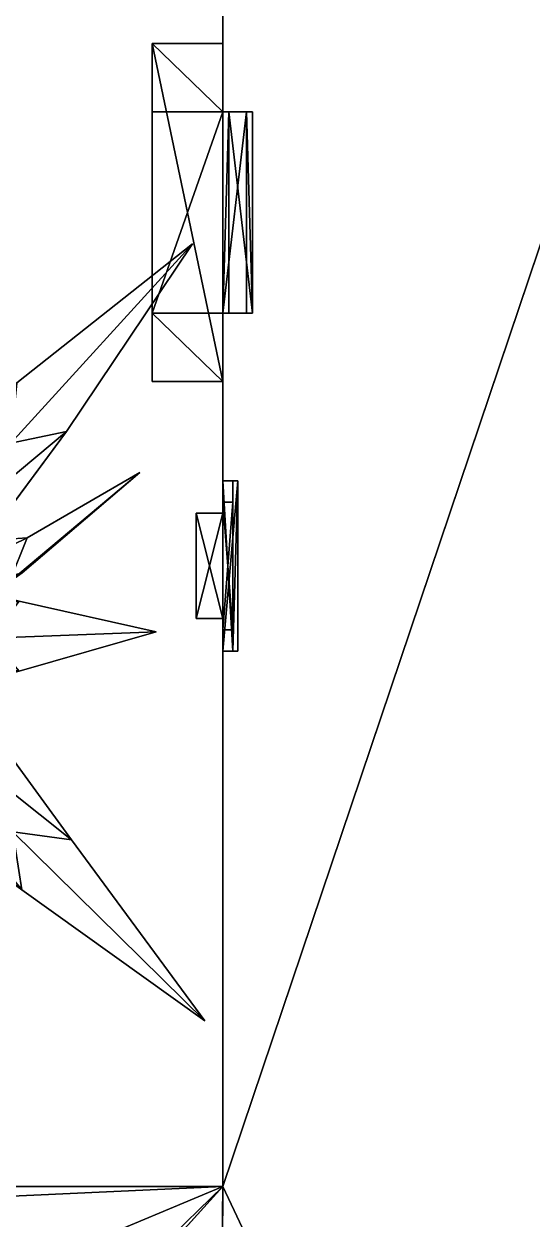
# Model space of a CAD drawing. Header units: metres. Extents: x -124 to 108, y 0 to 201.
# Drawn here: x 70.549 to 72.248, y 47.063 to 51.062 of the extents above; entities that cross this region are included whole.
import ezdxf

# ---------------------------------------------------------------- set-up
doc = ezdxf.new("R2010")
doc.units = ezdxf.units.M
doc.layers.get('0').update_dxf_attribs({"true_color": 0xff5454})

# ---------------------------------------------------------------- blocks, each defined once
blk = doc.blocks.new('window_iii')
for p, q in [((0, 1.1557), (0, 0.0603)), ((0, 1.1557, 0.0333), (0, 0.0603, 0.0333)), ((0, 1.1557), (0, 1.1557, 0.0333)), ((0.5699, 1.1557, 0.0333), (0, 1.1557, 0.0333)), ((0.5699, 1.1557), (0, 1.1557)), ((0.5699, 0.0603, 0.0333), (0.5699, 1.1557, 0.0333)), ((0.5699, 0.0603), (0.5699, 1.1557)), ((0.5699, 1.1557), (0.5699, 1.1557, 0.0333)), ((0.4986, 1.0844, 0.0333), (0.0713, 1.0844, 0.0333)), ((0.0713, 1.0844, 0.0333), (0.0713, 1.0844)), ((0.4986, 1.0844), (0.0713, 1.0844)), ((0.0713, 1.0844, 0.0333), (0.0713, 0.1316, 0.0333)), ((0.0713, 1.0844), (0.0713, 0.1316)), ((0.4986, 1.0844, 0.0333), (0.4986, 1.0844)), ((0.4986, 0.1316), (0.4986, 1.0844)), ((0.1086, 1.0471, -0.0889), (0.1086, 0.6453, -0.0889)), ((0.1086, 1.0471, -0.0889), (0.1086, 1.0471)), ((0.1086, 1.0471), (0.1086, 0.6453)), ((0.4613, 1.0471), (0.1086, 1.0471)), ((0.4613, 1.0471, -0.0889), (0.1086, 1.0471, -0.0889)), ((0.4613, 0.6453), (0.4613, 1.0471)), ((0.4613, 1.0471, -0.0889), (0.4613, 1.0471)), ((0.4613, 0.6453, -0.0889), (0.4613, 1.0471, -0.0889)), ((0.1086, 0.6453, -0.0889), (0.1086, 0.6453)), ((0.1086, 0.6453), (0.4613, 0.6453)), ((0.1086, 0.6453, -0.0889), (0.4613, 0.6453, -0.0889)), ((0.4613, 0.6453, -0.0889), (0.4613, 0.6453)), ((0.1086, 0.5707, -0.0889), (0.1086, 0.1689, -0.0889)), ((0.1086, 0.5707, -0.0889), (0.1086, 0.5707)), ((0.1086, 0.5707), (0.1086, 0.1689)), ((0.4613, 0.5707), (0.1086, 0.5707)), ((0.4613, 0.5707, -0.0889), (0.1086, 0.5707, -0.0889)), ((0.4613, 0.1689), (0.4613, 0.5707)), ((0.4613, 0.1689, -0.0889), (0.4613, 0.5707, -0.0889)), ((0.4613, 0.5707, -0.0889), (0.4613, 0.5707)), ((0.1086, 0.1689, -0.0889), (0.1086, 0.1689)), ((0.1086, 0.1689, -0.0889), (0.4613, 0.1689, -0.0889)), ((0.1086, 0.1689), (0.4613, 0.1689)), ((0.4613, 0.1689, -0.0889), (0.4613, 0.1689)), ((0.0713, 0.1316, 0.0333), (0.4986, 0.1316, 0.0333)), ((0.0713, 0.1316), (0.4986, 0.1316)), ((0.0713, 0.1316, 0.0333), (0.0713, 0.1316)), ((0.4986, 0.1316, 0.0333), (0.4986, 0.1316)), ((0, 0.0603), (0, 0)), ((0, 0.0603, 0.0333), (0, 0, 0.0508)), ((0, 0.0603, 0.0333), (0.5699, 0.0603, 0.0333)), ((0, 0.0603), (0.5699, 0.0603)), ((0.5699, 0.0603, 0.0333), (0.5699, 0, 0.0508)), ((0.5699, 0.0603), (0.5699, 0)), ((0, 0), (0, 0, 0.0508)), ((0, 0, 0.0508), (0.5699, 0, 0.0508)), ((0, 0), (0.5699, 0)), ((0.5699, 0), (0.5699, 0, 0.0508))]:
    blk.add_line(p, q)
at = {"color": 45, "true_color": 0xaa8f5f}
blk.add_line((0.4986, 0.1316, 0.0333), (0.4986, 1.0844, 0.0333), dxfattribs=at)
mesh = blk.add_polyface(dxfattribs=at)
corners = [(0, 0.0603, 0.0333), (0, 0), (0, 0, 0.0508), (0, 0.0603), (0, 1.1557, 0.0333), (0, 1.1557)]
mesh.append_faces([[corners[k] for k in face] for face in [(0, 1, 2), (3, 4, 5)]], dxfattribs={"vtx0": -1, "color": 45})
mesh.append_faces([[corners[k] for k in face] for face in [(1, 0, 3)]], dxfattribs={"vtx0": -1, "vtx1": -1, "color": 45})
mesh.append_faces([[corners[k] for k in face] for face in [(3, 0, 4)]], dxfattribs={"vtx0": -1, "vtx2": -1, "color": 45})
mesh = blk.add_polyface(dxfattribs=at)
corners = [(0, 0.0603, 0.0333), (0.0713, 0.1316, 0.0333), (0, 1.1557, 0.0333), (0.5699, 0.0603, 0.0333), (0.4986, 0.1316, 0.0333), (0.4986, 1.0844, 0.0333), (0.0713, 1.0844, 0.0333), (0.5699, 1.1557, 0.0333)]
mesh.append_faces([[corners[k] for k in face] for face in [(0, 1, 2), (1, 3, 4), (4, 3, 5), (2, 6, 7), (6, 2, 1), (7, 5, 3)]], dxfattribs={"vtx0": -1, "vtx1": -1, "color": 45})
mesh.append_faces([[corners[k] for k in face] for face in [(1, 0, 3), (7, 6, 5)]], dxfattribs={"vtx0": -1, "vtx2": -1, "color": 45})
mesh = blk.add_polyface(dxfattribs=at)
corners = [(0, 1.1557, 0.0333), (0.5699, 1.1557), (0, 1.1557), (0.5699, 1.1557, 0.0333)]
mesh.append_faces([[corners[k] for k in face] for face in [(0, 1, 2), (1, 0, 3)]], dxfattribs={"vtx0": -1, "color": 45})
mesh = blk.add_polyface(dxfattribs=at)
corners = [(0.5699, 0.0603), (0.5699, 0, 0.0508), (0.5699, 0), (0.5699, 0.0603, 0.0333), (0.5699, 1.1557), (0.5699, 1.1557, 0.0333)]
mesh.append_faces([[corners[k] for k in face] for face in [(0, 1, 2), (3, 4, 5)]], dxfattribs={"vtx0": -1, "color": 45})
mesh.append_faces([[corners[k] for k in face] for face in [(1, 0, 3)]], dxfattribs={"vtx0": -1, "vtx1": -1, "color": 45})
mesh.append_faces([[corners[k] for k in face] for face in [(3, 0, 4)]], dxfattribs={"vtx0": -1, "vtx2": -1, "color": 45})
mesh = blk.add_polyface(dxfattribs=at)
corners = [(0.4986, 1.0844, 0.0333), (0.0713, 1.0844), (0.4986, 1.0844), (0.0713, 1.0844, 0.0333)]
mesh.append_faces([[corners[k] for k in face] for face in [(0, 1, 2), (1, 0, 3)]], dxfattribs={"vtx0": -1, "color": 45})
at = {"color": 29, "true_color": 0x423123}
mesh = blk.add_polyface(dxfattribs=at)
corners = [(0.0713, 0.1316), (0.1086, 0.1689), (0.0713, 1.0844), (0.4986, 0.1316), (0.4613, 0.1689), (0.4613, 0.5707), (0.4613, 0.6453), (0.4613, 1.0471), (0.1086, 1.0471), (0.4986, 1.0844), (0.1086, 0.5707), (0.1086, 0.6453)]
mesh.append_faces([[corners[k] for k in face] for face in [(0, 1, 2), (1, 3, 4), (4, 3, 5), (6, 3, 7), (2, 8, 9), (8, 10, 11), (9, 7, 3), (5, 11, 10), (11, 5, 6)]], dxfattribs={"vtx0": -1, "vtx1": -1, "color": 29})
mesh.append_faces([[corners[k] for k in face] for face in [(5, 3, 6), (8, 2, 1)]], dxfattribs={"vtx0": -1, "vtx1": -1, "vtx2": -1, "color": 29})
mesh.append_faces([[corners[k] for k in face] for face in [(1, 0, 3), (8, 1, 10), (9, 8, 7)]], dxfattribs={"vtx0": -1, "vtx2": -1, "color": 29})
at = {"color": 45, "true_color": 0xaa8f5f}
mesh = blk.add_polyface(dxfattribs=at)
corners = [(0.0713, 1.0844), (0.0713, 0.1316, 0.0333), (0.0713, 0.1316), (0.0713, 1.0844, 0.0333)]
mesh.append_faces([[corners[k] for k in face] for face in [(0, 1, 2), (1, 0, 3)]], dxfattribs={"vtx0": -1, "color": 45})
mesh = blk.add_polyface(dxfattribs=at)
corners = [(0.4986, 1.0844, 0.0333), (0.4986, 0.1316), (0.4986, 0.1316, 0.0333), (0.4986, 1.0844)]
mesh.append_faces([[corners[k] for k in face] for face in [(0, 1, 2), (1, 0, 3)]], dxfattribs={"vtx0": -1, "color": 45})
at = {"color": 29, "true_color": 0x423123}
mesh = blk.add_polyface(dxfattribs=at)
corners = [(0.1086, 1.0471, -0.0889), (0.1086, 0.6453), (0.1086, 0.6453, -0.0889), (0.1086, 1.0471)]
mesh.append_faces([[corners[k] for k in face] for face in [(0, 1, 2), (1, 0, 3)]], dxfattribs={"vtx0": -1, "color": 29})
mesh = blk.add_polyface(dxfattribs=at)
corners = [(0.4613, 1.0471), (0.1086, 1.0471, -0.0889), (0.4613, 1.0471, -0.0889), (0.1086, 1.0471)]
mesh.append_faces([[corners[k] for k in face] for face in [(0, 1, 2), (1, 0, 3)]], dxfattribs={"vtx0": -1, "color": 29})
at = {"color": 28, "true_color": 0x130f0a}
mesh = blk.add_polyface(dxfattribs=at)
corners = [(0.4613, 0.6453, -0.0889), (0.1086, 1.0471, -0.0889), (0.1086, 0.6453, -0.0889), (0.4613, 1.0471, -0.0889)]
mesh.append_faces([[corners[k] for k in face] for face in [(0, 1, 2), (1, 0, 3)]], dxfattribs={"vtx0": -1, "color": 28})
at = {"color": 29, "true_color": 0x423123}
mesh = blk.add_polyface(dxfattribs=at)
corners = [(0.4613, 1.0471), (0.4613, 0.6453, -0.0889), (0.4613, 0.6453), (0.4613, 1.0471, -0.0889)]
mesh.append_faces([[corners[k] for k in face] for face in [(0, 1, 2), (1, 0, 3)]], dxfattribs={"vtx0": -1, "color": 29})
mesh = blk.add_polyface(dxfattribs=at)
corners = [(0.1086, 0.6453), (0.4613, 0.6453, -0.0889), (0.1086, 0.6453, -0.0889), (0.4613, 0.6453)]
mesh.append_faces([[corners[k] for k in face] for face in [(0, 1, 2), (1, 0, 3)]], dxfattribs={"vtx0": -1, "color": 29})
mesh = blk.add_polyface(dxfattribs=at)
corners = [(0.1086, 0.5707, -0.0889), (0.1086, 0.1689), (0.1086, 0.1689, -0.0889), (0.1086, 0.5707)]
mesh.append_faces([[corners[k] for k in face] for face in [(0, 1, 2), (1, 0, 3)]], dxfattribs={"vtx0": -1, "color": 29})
mesh = blk.add_polyface(dxfattribs=at)
corners = [(0.4613, 0.5707), (0.1086, 0.5707, -0.0889), (0.4613, 0.5707, -0.0889), (0.1086, 0.5707)]
mesh.append_faces([[corners[k] for k in face] for face in [(0, 1, 2), (1, 0, 3)]], dxfattribs={"vtx0": -1, "color": 29})
at = {"color": 28, "true_color": 0x130f0a}
mesh = blk.add_polyface(dxfattribs=at)
corners = [(0.4613, 0.1689, -0.0889), (0.1086, 0.5707, -0.0889), (0.1086, 0.1689, -0.0889), (0.4613, 0.5707, -0.0889)]
mesh.append_faces([[corners[k] for k in face] for face in [(0, 1, 2), (1, 0, 3)]], dxfattribs={"vtx0": -1, "color": 28})
at = {"color": 29, "true_color": 0x423123}
mesh = blk.add_polyface(dxfattribs=at)
corners = [(0.4613, 0.5707), (0.4613, 0.1689, -0.0889), (0.4613, 0.1689), (0.4613, 0.5707, -0.0889)]
mesh.append_faces([[corners[k] for k in face] for face in [(0, 1, 2), (1, 0, 3)]], dxfattribs={"vtx0": -1, "color": 29})
mesh = blk.add_polyface(dxfattribs=at)
corners = [(0.1086, 0.1689), (0.4613, 0.1689, -0.0889), (0.1086, 0.1689, -0.0889), (0.4613, 0.1689)]
mesh.append_faces([[corners[k] for k in face] for face in [(0, 1, 2), (1, 0, 3)]], dxfattribs={"vtx0": -1, "color": 29})
at = {"color": 45, "true_color": 0xaa8f5f}
mesh = blk.add_polyface(dxfattribs=at)
corners = [(0.0713, 0.1316, 0.0333), (0.4986, 0.1316), (0.0713, 0.1316), (0.4986, 0.1316, 0.0333)]
mesh.append_faces([[corners[k] for k in face] for face in [(0, 1, 2), (1, 0, 3)]], dxfattribs={"vtx0": -1, "color": 45})
mesh = blk.add_polyface(dxfattribs=at)
corners = [(0.5699, 0), (0, 0.0603), (0, 0), (0.5699, 0.0603)]
mesh.append_faces([[corners[k] for k in face] for face in [(0, 1, 2), (1, 0, 3)]], dxfattribs={"vtx0": -1, "color": 45})
mesh = blk.add_polyface(dxfattribs=at)
corners = [(0.5699, 0, 0.0508), (0, 0.0603, 0.0333), (0, 0, 0.0508), (0.5699, 0.0603, 0.0333)]
mesh.append_faces([[corners[k] for k in face] for face in [(0, 1, 2), (1, 0, 3)]], dxfattribs={"vtx0": -1, "color": 45})
mesh = blk.add_polyface(dxfattribs=at)
corners = [(0.5699, 0, 0.0508), (0, 0), (0.5699, 0), (0, 0, 0.0508)]
mesh.append_faces([[corners[k] for k in face] for face in [(0, 1, 2), (1, 0, 3)]], dxfattribs={"vtx0": -1, "color": 45})
blk = doc.blocks.new('Group_33')
for p, q in [((0.2357, 1.8293, 0.1238), (0, 1.5031)), ((0.2357, 1.8293, 0.1238), (0.4715, 1.5031)), ((0.2357, 1.8293, 0.1238), (0.2357, 0.9146, 0.1746)), ((0.1179, 0.7515, 0.1127), (0, 1.5031)), ((0.4715, 1.5031), (0.3536, 0.7515, 0.1127)), ((0.1179, 0.7515, 0.1127), (0.2357, 0.9146, 0.1746)), ((0.2357, 0.9146, 0.1746), (0.3536, 0.7515, 0.1127)), ((0.2357, 0.9146, 0.1746), (0.2357, 0)), ((0.2357, 0), (0.1179, 0.7515, 0.1127)), ((0.3536, 0.7515, 0.1127), (0.2357, 0))]:
    blk.add_line(p, q)
mesh = blk.add_polyface()
corners = [(0.1179, 0.7515, 0.1127), (0.2357, 1.8293, 0.1238), (0, 1.5031), (0.2357, 0.9146, 0.1746)]
mesh.append_faces([[corners[k] for k in face] for face in [(0, 1, 2), (1, 0, 3)]], dxfattribs={"vtx0": -1})
mesh = blk.add_polyface()
corners = [(0.3536, 0.7515, 0.1127), (0.2357, 1.8293, 0.1238), (0.2357, 0.9146, 0.1746), (0.4715, 1.5031)]
mesh.append_faces([[corners[k] for k in face] for face in [(0, 1, 2), (1, 0, 3)]], dxfattribs={"vtx0": -1})
mesh = blk.add_polyface()
corners = [(0.2357, 0.9146, 0.1746), (0.1179, 0.7515, 0.1127), (0.2357, 0)]
mesh.append_faces([[corners[k] for k in face] for face in [(0, 1, 2)]])
mesh = blk.add_polyface()
corners = [(0.3536, 0.7515, 0.1127), (0.2357, 0.9146, 0.1746), (0.2357, 0)]
mesh.append_faces([[corners[k] for k in face] for face in [(0, 1, 2)]])
blk = doc.blocks.new('Group_29')
for p, q in [((0.2357, 1.8293, 0.1238), (0, 1.5031)), ((0.2357, 1.8293, 0.1238), (0.4715, 1.5031)), ((0.2357, 1.8293, 0.1238), (0.2357, 0.9146, 0.1746)), ((0.1179, 0.7515, 0.1127), (0, 1.5031)), ((0.4715, 1.5031), (0.3536, 0.7515, 0.1127)), ((0.1179, 0.7515, 0.1127), (0.2357, 0.9146, 0.1746)), ((0.2357, 0.9146, 0.1746), (0.3536, 0.7515, 0.1127)), ((0.2357, 0.9146, 0.1746), (0.2357, 0)), ((0.2357, 0), (0.1179, 0.7515, 0.1127)), ((0.3536, 0.7515, 0.1127), (0.2357, 0))]:
    blk.add_line(p, q)
mesh = blk.add_polyface()
corners = [(0.1179, 0.7515, 0.1127), (0.2357, 1.8293, 0.1238), (0, 1.5031), (0.2357, 0.9146, 0.1746)]
mesh.append_faces([[corners[k] for k in face] for face in [(0, 1, 2), (1, 0, 3)]], dxfattribs={"vtx0": -1})
mesh = blk.add_polyface()
corners = [(0.3536, 0.7515, 0.1127), (0.2357, 1.8293, 0.1238), (0.2357, 0.9146, 0.1746), (0.4715, 1.5031)]
mesh.append_faces([[corners[k] for k in face] for face in [(0, 1, 2), (1, 0, 3)]], dxfattribs={"vtx0": -1})
mesh = blk.add_polyface()
corners = [(0.2357, 0.9146, 0.1746), (0.1179, 0.7515, 0.1127), (0.2357, 0)]
mesh.append_faces([[corners[k] for k in face] for face in [(0, 1, 2)]])
mesh = blk.add_polyface()
corners = [(0.3536, 0.7515, 0.1127), (0.2357, 0.9146, 0.1746), (0.2357, 0)]
mesh.append_faces([[corners[k] for k in face] for face in [(0, 1, 2)]])
blk = doc.blocks.new('Group_27')
for p, q in [((0.2357, 1.8293, 0.1238), (0, 1.5031)), ((0.2357, 1.8293, 0.1238), (0.4715, 1.5031)), ((0.2357, 1.8293, 0.1238), (0.2357, 0.9146, 0.1746)), ((0.1179, 0.7515, 0.1127), (0, 1.5031)), ((0.4715, 1.5031), (0.3536, 0.7515, 0.1127)), ((0.1179, 0.7515, 0.1127), (0.2357, 0.9146, 0.1746)), ((0.2357, 0.9146, 0.1746), (0.3536, 0.7515, 0.1127)), ((0.2357, 0.9146, 0.1746), (0.2357, 0)), ((0.2357, 0), (0.1179, 0.7515, 0.1127)), ((0.3536, 0.7515, 0.1127), (0.2357, 0))]:
    blk.add_line(p, q)
at = {"color": 79, "true_color": 0x353a1c}
mesh = blk.add_polyface(dxfattribs=at)
corners = [(0.1179, 0.7515, 0.1127), (0.2357, 1.8293, 0.1238), (0, 1.5031), (0.2357, 0.9146, 0.1746)]
mesh.append_faces([[corners[k] for k in face] for face in [(0, 1, 2), (1, 0, 3)]], dxfattribs={"vtx0": -1, "color": 79})
mesh = blk.add_polyface(dxfattribs=at)
corners = [(0.3536, 0.7515, 0.1127), (0.2357, 1.8293, 0.1238), (0.2357, 0.9146, 0.1746), (0.4715, 1.5031)]
mesh.append_faces([[corners[k] for k in face] for face in [(0, 1, 2), (1, 0, 3)]], dxfattribs={"vtx0": -1, "color": 79})
mesh = blk.add_polyface(dxfattribs=at)
corners = [(0.2357, 0.9146, 0.1746), (0.1179, 0.7515, 0.1127), (0.2357, 0)]
mesh.append_faces([[corners[k] for k in face] for face in [(0, 1, 2)]], dxfattribs={"color": 79})
mesh = blk.add_polyface(dxfattribs=at)
corners = [(0.3536, 0.7515, 0.1127), (0.2357, 0.9146, 0.1746), (0.2357, 0)]
mesh.append_faces([[corners[k] for k in face] for face in [(0, 1, 2)]], dxfattribs={"color": 79})
blk = doc.blocks.new('Group_25')
for p, q in [((0.2357, 1.8293, 0.1238), (0, 1.5031)), ((0.2357, 1.8293, 0.1238), (0.2357, 0.9146, 0.1746)), ((0.4715, 1.5031), (0.3536, 0.7515, 0.1127)), ((0.1179, 0.7515, 0.1127), (0.2357, 0.9146, 0.1746)), ((0.2357, 0.9146, 0.1746), (0.3536, 0.7515, 0.1127)), ((0.2357, 0.9146, 0.1746), (0.2357, 0)), ((0.2357, 0), (0.1179, 0.7515, 0.1127)), ((0.3536, 0.7515, 0.1127), (0.2357, 0))]:
    blk.add_line(p, q)
at = {"color": 79, "true_color": 0x353a1c}
for p, q in [((0.2357, 1.8293, 0.1238), (0.4715, 1.5031)), ((0.1179, 0.7515, 0.1127), (0, 1.5031))]:
    blk.add_line(p, q, dxfattribs=at)
mesh = blk.add_polyface(dxfattribs=at)
corners = [(0.1179, 0.7515, 0.1127), (0.2357, 1.8293, 0.1238), (0, 1.5031), (0.2357, 0.9146, 0.1746)]
mesh.append_faces([[corners[k] for k in face] for face in [(0, 1, 2), (1, 0, 3)]], dxfattribs={"vtx0": -1, "color": 79})
mesh = blk.add_polyface(dxfattribs=at)
corners = [(0.3536, 0.7515, 0.1127), (0.2357, 1.8293, 0.1238), (0.2357, 0.9146, 0.1746), (0.4715, 1.5031)]
mesh.append_faces([[corners[k] for k in face] for face in [(0, 1, 2), (1, 0, 3)]], dxfattribs={"vtx0": -1, "color": 79})
mesh = blk.add_polyface(dxfattribs=at)
corners = [(0.2357, 0.9146, 0.1746), (0.1179, 0.7515, 0.1127), (0.2357, 0)]
mesh.append_faces([[corners[k] for k in face] for face in [(0, 1, 2)]], dxfattribs={"color": 79})
mesh = blk.add_polyface(dxfattribs=at)
corners = [(0.3536, 0.7515, 0.1127), (0.2357, 0.9146, 0.1746), (0.2357, 0)]
mesh.append_faces([[corners[k] for k in face] for face in [(0, 1, 2)]], dxfattribs={"color": 79})
blk = doc.blocks.new('palm_i')
at = {"color": 79, "true_color": 0x353a1c, "extrusion": (0.153013, -0.062271, 0.98626), "rotation": 67.85534167899439}
blk.add_blockref('Group_29', (3.9939, -1.2109, 4.1547), dxfattribs=at)
at = {"color": 79, "true_color": 0x353a1c, "extrusion": (0.600355, -0.543788, 0.586403), "xscale": 0.6400000000000001, "yscale": 0.81, "zscale": 1.44, "rotation": 49.6206490569377}
blk.add_blockref('Group_33', (3.6232, 2.2249, 2.3732), dxfattribs=at)
at = {"extrusion": (0.089979, -0.08943, 0.99192), "yscale": 0.6257927862718817, "rotation": 45.17533940370944}
blk.add_blockref('Group_25', (3.2372, -0.4521, 4.0131), dxfattribs=at)
at = {"color": 79, "true_color": 0x353a1c, "extrusion": (0.02641, -0.06356, 0.997629), "rotation": 22.56354822795522}
blk.add_blockref('Group_27', (2.8792, -0.5051, 3.9679), dxfattribs=at)
blk = doc.blocks.new('dorTruncated')
at = {"color": 37, "true_color": 0x7b6641}
blk.add_line((0.2286, 2.3257), (0.2286, 2.5854, 0.0206), dxfattribs=at)
for p, q in [((0.2286, 2.5854, 0.0206), (0.9017, 2.5854, 0.0206)), ((0.2286, 2.5854, 0.0206), (0.2286, 2.5792, 0.0997)), ((0.2286, 2.3257, 0.0796), (0.2286, 2.5792, 0.0997)), ((0.2286, 2.5792, 0.0997), (0.9017, 2.5792, 0.0997)), ((0.9017, 2.5854, 0.0206), (0.9017, 2.3257)), ((0.9017, 2.5854, 0.0206), (0.9017, 2.5792, 0.0997)), ((0.9017, 2.5792, 0.0997), (0.9017, 2.3257, 0.0796)), ((0.2286, 2.3257), (0, 0)), ((0.2286, 2.3257, -0.2365), (0, 0, -0.2365)), ((0.2286, 2.3257), (0.9017, 2.3257)), ((0.2286, 2.3257), (0.2286, 2.3257, -0.2365)), ((0.9017, 2.3257, -0.2365), (0.2286, 2.3257, -0.2365)), ((0.2286, 2.3257), (0.2286, 2.3257, 0.0796)), ((0.9017, 2.3257, 0.0796), (0.2286, 2.3257, 0.0796)), ((1.1303, 0), (0.9017, 2.3257)), ((0.9017, 2.3257), (0.9017, 2.3257, -0.2365)), ((1.1303, 0, -0.2365), (0.9017, 2.3257, -0.2365)), ((0.9017, 2.3257), (0.9017, 2.3257, 0.0796)), ((0, 0), (1.1303, 0)), ((0, 0), (0, 0, -0.2365)), ((0, 0, -0.2365), (1.1303, 0, -0.2365)), ((1.1303, 0), (1.1303, 0, -0.2365))]:
    blk.add_line(p, q)
mesh = blk.add_polyface()
corners = [(0.9017, 2.5854, 0.0206), (0.2286, 2.3257), (0.2286, 2.5854, 0.0206), (0.9017, 2.3257)]
mesh.append_faces([[corners[k] for k in face] for face in [(0, 1, 2), (1, 0, 3)]], dxfattribs={"vtx0": -1})
mesh = blk.add_polyface(dxfattribs=at)
corners = [(0.2286, 2.3257, 0.0796), (0.2286, 2.5854, 0.0206), (0.2286, 2.3257), (0.2286, 2.5792, 0.0997)]
mesh.append_faces([[corners[k] for k in face] for face in [(0, 1, 2), (1, 0, 3)]], dxfattribs={"vtx0": -1, "color": 37})
mesh = blk.add_polyface(dxfattribs=at)
corners = [(0.2286, 2.5792, 0.0997), (0.9017, 2.5854, 0.0206), (0.2286, 2.5854, 0.0206), (0.9017, 2.5792, 0.0997)]
mesh.append_faces([[corners[k] for k in face] for face in [(0, 1, 2), (1, 0, 3)]], dxfattribs={"vtx0": -1, "color": 37})
mesh = blk.add_polyface(dxfattribs=at)
corners = [(0.9017, 2.3257, 0.0796), (0.2286, 2.5792, 0.0997), (0.2286, 2.3257, 0.0796), (0.9017, 2.5792, 0.0997)]
mesh.append_faces([[corners[k] for k in face] for face in [(0, 1, 2), (1, 0, 3)]], dxfattribs={"vtx0": -1, "color": 37})
mesh = blk.add_polyface(dxfattribs=at)
corners = [(0.9017, 2.5854, 0.0206), (0.9017, 2.3257, 0.0796), (0.9017, 2.3257), (0.9017, 2.5792, 0.0997)]
mesh.append_faces([[corners[k] for k in face] for face in [(0, 1, 2), (1, 0, 3)]], dxfattribs={"vtx0": -1, "color": 37})
at = {"color": 45, "true_color": 0x9b7d59}
mesh = blk.add_polyface(dxfattribs=at)
corners = [(0.2286, 2.3257, -0.2365), (0, 0), (0, 0, -0.2365), (0.2286, 2.3257)]
mesh.append_faces([[corners[k] for k in face] for face in [(0, 1, 2), (1, 0, 3)]], dxfattribs={"vtx0": -1, "color": 45})
at = {"color": 18, "true_color": 0x000000}
mesh = blk.add_polyface(dxfattribs=at)
corners = [(1.1303, 0, -0.2365), (0.2286, 2.3257, -0.2365), (0, 0, -0.2365), (0.9017, 2.3257, -0.2365)]
mesh.append_faces([[corners[k] for k in face] for face in [(0, 1, 2), (1, 0, 3)]], dxfattribs={"vtx0": -1, "color": 18})
at = {"color": 37, "true_color": 0x7b6641}
mesh = blk.add_polyface(dxfattribs=at)
corners = [(0.9017, 2.3257), (0.2286, 2.3257, -0.2365), (0.9017, 2.3257, -0.2365), (0.2286, 2.3257)]
mesh.append_faces([[corners[k] for k in face] for face in [(0, 1, 2), (1, 0, 3)]], dxfattribs={"vtx0": -1, "color": 37})
mesh = blk.add_polyface(dxfattribs=at)
corners = [(0.9017, 2.3257, 0.0796), (0.2286, 2.3257), (0.9017, 2.3257), (0.2286, 2.3257, 0.0796)]
mesh.append_faces([[corners[k] for k in face] for face in [(0, 1, 2), (1, 0, 3)]], dxfattribs={"vtx0": -1, "color": 37})
at = {"color": 45, "true_color": 0x9b7d59}
mesh = blk.add_polyface(dxfattribs=at)
corners = [(0.9017, 2.3257), (1.1303, 0, -0.2365), (1.1303, 0), (0.9017, 2.3257, -0.2365)]
mesh.append_faces([[corners[k] for k in face] for face in [(0, 1, 2), (1, 0, 3)]], dxfattribs={"vtx0": -1, "color": 45})
mesh = blk.add_polyface(dxfattribs=at)
corners = [(0, 0), (1.1303, 0, -0.2365), (0, 0, -0.2365), (1.1303, 0)]
mesh.append_faces([[corners[k] for k in face] for face in [(0, 1, 2), (1, 0, 3)]], dxfattribs={"vtx0": -1, "color": 45})
blk = doc.blocks.new('Component_1')
for p, q in [((71.2137, 59.9298), (71.2137, 47.1726)), ((71.2137, 59.9298, 13.2509), (71.2137, 47.1726, 13.2509)), ((71.2137, 47.1726), (35.9315, 47.1726)), ((71.2137, 47.1726, 13.2509), (35.9315, 47.1726, 13.2509)), ((71.2137, 47.1726), (71.2137, 47.1726, 13.2509))]:
    blk.add_line(p, q)
at = {"extrusion": (1, 0, 0)}
for name, p in [('dorTruncated', (49.8662, 0, 71.2137)), ('window_iii', (48.9639, 11.2994, 71.2137))]:
    blk.add_blockref(name, p, dxfattribs=at)
blk.add_blockref('palm_i', (68.0308, 47.1726, 12.5535))
mesh = blk.add_polyface()
corners = [(98.8638, 30.9094), (89.7246, 8.9741), (87.5479, 30.9094), (96.8166, 14.0938), (98.4961, 14.0938), (98.4961, 12.4142), (96.8166, 12.4142), (101.2657, 8.9741), (98.8638, 23.1046), (101.2657, 23.1046), (-20.4883, 200.884), (-36.2436, 166.56), (-36.2436, 200.884), (-62.7983, 120.0462), (-62.7983, 166.56), (-62.7983, 96.8369), (-62.7983, 69.0721), (28.0829, 69.0721), (-20.4883, 166.56), (4.4317, 132.3), (4.4317, 166.56), (28.0829, 132.3), (28.0829, 88.4306), (52.9352, 88.4306), (28.0829, 66.4607), (35.9315, 66.4607), (35.9315, 59.9298), (58.5118, 70.2663), (71.2137, 59.9298), (58.5118, 82.925), (78.994, 70.2663), (71.2137, 47.1726), (86.7108, 98.9359), (52.9352, 98.9359), (78.994, 82.925), (35.9315, 45.5423), (35.9315, 47.1726), (35.9315, 32.3853), (35.9315, 12.8996), (56.2283, 30.6197), (71.0143, 30.6197), (71.0143, 7.874), (89.7246, 7.874), (86.7108, 60.8021), (87.5479, 60.8021), (29.1243, 8.345), (29.1243, 12.8996), (56.2283, 8.345), (30.8642, 32.3853), (30.8642, 45.5423), (-93.4757, 160.2962), (-109.8283, 96.8369), (-109.8283, 160.2962), (-93.4757, 120.0462)]
mesh.append_faces([[corners[k] for k in face] for face in [(7, 8, 9), (10, 11, 12), (11, 13, 14), (19, 18, 20), (32, 23, 33), (31, 35, 36), (2, 43, 44), (38, 45, 46), (35, 48, 49), (50, 51, 52)]], dxfattribs={"vtx0": -1})
mesh.append_faces([[corners[k] for k in face] for face in [(0, 1, 2), (3, 0, 4), (4, 0, 5), (1, 6, 7), (6, 1, 3), (8, 5, 0), (15, 11, 16), (16, 11, 17), (18, 11, 10), (17, 23, 24), (24, 23, 25), (25, 23, 26), (26, 27, 28), (27, 23, 29), (28, 30, 31), (29, 32, 34), (34, 32, 30), (37, 31, 38), (39, 31, 40), (40, 31, 41), (41, 31, 42), (43, 30, 32), (42, 2, 1), (45, 38, 47), (47, 38, 39), (48, 35, 37), (51, 53, 15)]], dxfattribs={"vtx0": -1, "vtx1": -1})
mesh.append_faces([[corners[k] for k in face] for face in [(1, 0, 3), (7, 5, 8), (13, 11, 15), (17, 11, 18), (17, 18, 19), (26, 23, 27), (23, 32, 29), (35, 31, 37), (38, 31, 39), (42, 31, 30), (42, 30, 2), (2, 30, 43)]], dxfattribs={"vtx0": -1, "vtx1": -1, "vtx2": -1})
mesh.append_faces([[corners[k] for k in face] for face in [(7, 6, 5), (17, 19, 21), (17, 21, 22), (17, 22, 23), (28, 27, 30), (51, 50, 53), (15, 53, 13)]], dxfattribs={"vtx0": -1, "vtx2": -1})
mesh = blk.add_polyface()
corners = [(71.2137, 59.9298, 13.2509), (35.9315, 47.1726, 13.2509), (35.9315, 59.9298, 13.2509), (71.2137, 47.1726, 13.2509), (34.2011, 45.5423, 13.2509), (34.2011, 59.9298, 13.2509), (35.9315, 45.5423, 13.2509)]
mesh.append_faces([[corners[k] for k in face] for face in [(1, 0, 3), (2, 4, 5)]], dxfattribs={"vtx0": -1})
mesh.append_faces([[corners[k] for k in face] for face in [(0, 1, 2), (4, 2, 6), (6, 2, 1)]], dxfattribs={"vtx0": -1, "vtx1": -1})
mesh = blk.add_polyface()
corners = [(71.2137, 59.9298), (35.9315, 47.1726), (35.9315, 59.9298), (71.2137, 47.1726)]
mesh.append_faces([[corners[k] for k in face] for face in [(0, 1, 2), (1, 0, 3)]], dxfattribs={"vtx0": -1})
mesh = blk.add_polyface()
corners = [(71.2137, 47.1726), (71.2137, 48.9639, 11.2994), (71.2137, 49.8662), (71.2137, 48.9639, 12.4551), (71.2137, 48.9639, 11.3598), (71.2137, 49.5338, 11.2994), (71.2137, 47.1726, 13.2509), (71.2137, 59.9298, 13.2509), (71.2137, 49.5338, 12.4551), (71.2137, 49.5338, 11.3598), (71.2137, 50.0948, 2.3257), (71.2137, 50.7679, 2.3257), (71.2137, 50.9965), (71.2137, 59.9298)]
mesh.append_faces([[corners[k] for k in face] for face in [(1, 3, 4), (12, 7, 13)]], dxfattribs={"vtx0": -1})
mesh.append_faces([[corners[k] for k in face] for face in [(0, 1, 2), (6, 3, 0), (3, 7, 8), (8, 7, 9), (9, 7, 5), (10, 7, 11), (11, 7, 12)]], dxfattribs={"vtx0": -1, "vtx1": -1})
mesh.append_faces([[corners[k] for k in face] for face in [(1, 0, 3), (5, 7, 10)]], dxfattribs={"vtx0": -1, "vtx1": -1, "vtx2": -1})
mesh.append_faces([[corners[k] for k in face] for face in [(2, 1, 5), (3, 6, 7), (5, 10, 2)]], dxfattribs={"vtx0": -1, "vtx2": -1})
mesh = blk.add_polyface()
corners = [(69.6857, 47.1726, 11.9879), (69.7064, 47.1726, 11.5307), (69.6857, 47.1726, 11.5307), (64.3215, 47.1726, 12.3054), (69.3825, 47.1726, 11.4609), (64.3215, 47.1726, 11.2717), (69.3825, 47.1726, 11.5307), (69.4032, 47.1726, 11.5307), (69.4032, 47.1726, 11.9879), (64.1663, 47.1726, 12.6195), (64.231, 47.1726, 12.396), (64.1663, 47.1726, 12.396), (35.9315, 47.1726, 13.2509), (53.5726, 47.1726), (35.9315, 47.1726), (53.5726, 47.1726, 2.2928), (54.5453, 47.1726, 2.2928), (65.4493, 47.1726, 2.2928), (66.422, 47.1726, 2.2928), (63.6563, 47.1726, 11.2717), (63.6563, 47.1726, 12.3054), (63.7469, 47.1726, 12.396), (63.8116, 47.1726, 12.396), (63.8116, 47.1726, 12.6195), (63.9889, 47.1726, 12.7722), (71.2137, 47.1726), (66.422, 47.1726), (71.2137, 47.1726, 13.2509), (69.7064, 47.1726, 11.4609), (65.4493, 47.1726), (54.5453, 47.1726)]
mesh.append_faces([[corners[k] for k in face] for face in [(0, 1, 2), (9, 10, 11), (12, 13, 14), (18, 25, 26), (16, 29, 30)]], dxfattribs={"vtx0": -1})
mesh.append_faces([[corners[k] for k in face] for face in [(3, 4, 5), (4, 3, 6), (6, 3, 7), (7, 3, 8), (8, 3, 0), (13, 12, 15), (15, 12, 16), (17, 12, 18), (19, 12, 20), (20, 12, 21), (21, 12, 22), (22, 12, 23), (23, 12, 24), (25, 18, 27), (5, 18, 19), (28, 5, 4), (27, 24, 12), (29, 16, 17)]], dxfattribs={"vtx0": -1, "vtx1": -1})
mesh.append_faces([[corners[k] for k in face] for face in [(16, 12, 17), (18, 12, 19), (27, 18, 28), (28, 18, 5), (27, 1, 0), (27, 0, 3), (27, 10, 9)]], dxfattribs={"vtx0": -1, "vtx1": -1, "vtx2": -1})
mesh.append_faces([[corners[k] for k in face] for face in [(27, 28, 1), (27, 3, 10), (27, 9, 24)]], dxfattribs={"vtx0": -1, "vtx2": -1})

msp = doc.modelspace()

# ---------------------------------------------------------------- block references
msp.add_blockref('Component_1', (0, 0))

doc.saveas('drawing.dxf')
